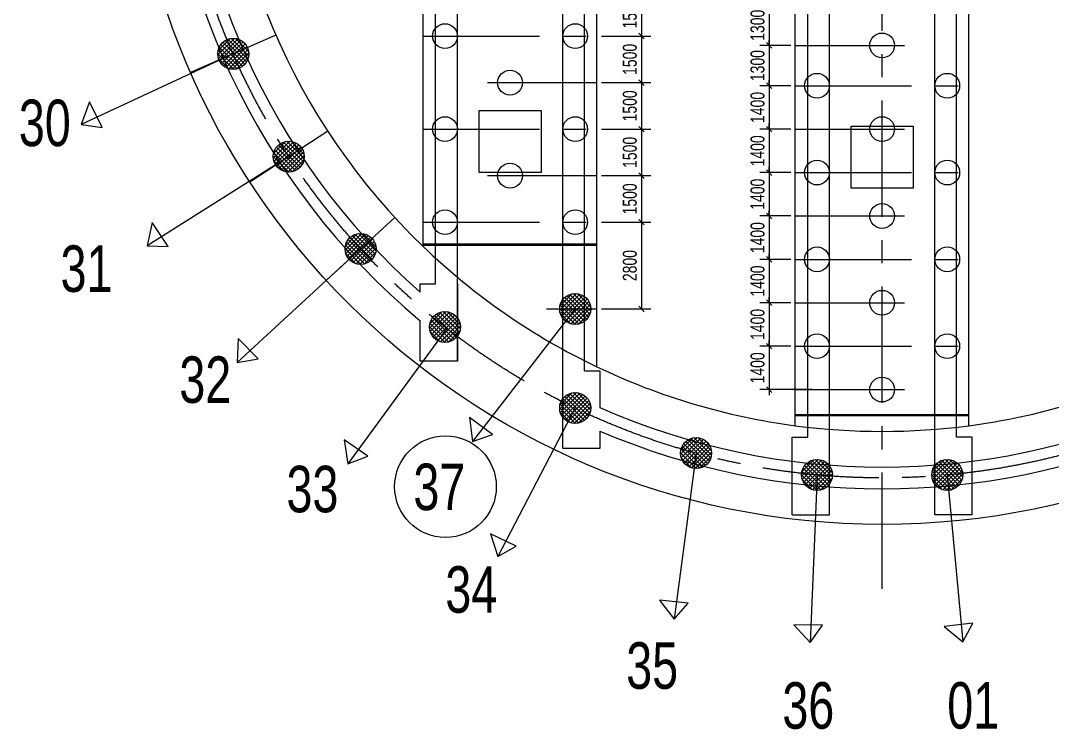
# Model space of a CAD drawing. Extents: x 878294 to 2409453, y -112941 to -40192.
# Drawn here: x 1014919 to 1037102, y -95334 to -80094 of the extents above; entities that cross this region are included whole.
import ezdxf

# ---------------------------------------------------------------- set-up
doc = ezdxf.new("R2010")
doc.units = 0
doc.header["$LTSCALE"] = 2000
doc.header["$MEASUREMENT"] = 0
doc.linetypes.add('CENTER', pattern=[2, 1.25, -0.25, 0.25, -0.25])
doc.layers.get('0').update_dxf_attribs({"linetype": 'CONTINUOUS'})
doc.layers.get('DEFPOINTS').update_dxf_attribs({"linetype": 'CONTINUOUS'})
for name, color, linetype in [('1', 3, 'CONTINUOUS'), ('6', 1, 'CONTINUOUS'), ('S_01', 3, 'CONTINUOUS'), ('S_02', 151, 'CENTER'), ('S_02_AXIS', 151, 'CENTER'), ('S_04', 2, 'CONTINUOUS'), ('S_05_DIMS', 7, 'CONTINUOUS'), ('S_07', 6, 'CONTINUOUS')]:
    doc.layers.add(name, color=color, linetype=linetype)
doc.layers.add('Not print layer', color=11, linetype='CONTINUOUS', plot=False)
doc.styles.add('KS', font='kstxt.shx', dxfattribs={"width": 0.75, "bigfont": 'kshz.shx'})
doc.dimstyles.new('KSDIM1.5', dxfattribs={"dimtxt": 300, "dimasz": 120, "dimexe": 200, "dimexo": 100, "dimgap": 100, "dimtad": 1, "dimdec": 0, "dimlfac": 1.5, "dimzin": 14, "dimdsep": 46, "dimtxsty": 'KS', "dimblk": 'ARCHTICK', "dimblk1": 'OBLIQUE', "dimblk2": 'OBLIQUE', "dimsah": 1, "dimcen": -900, "dimclrd": 7, "dimclre": 7, "dimclrt": 2, "dimadec": 0, "dimazin": 0, "dimtfac": 1, "dimtdec": 0, "dimtix": 1, "dimtmove": 2, "dimatfit": 2, "dimfxl": 200, "dimtolj": 1, "dimtzin": 14, "dimlwd": -3, "dimarcsym": 0})

# ---------------------------------------------------------------- blocks, each defined once
blk = doc.blocks.new('_Oblique')
at = {"color": 0, "linetype": 'ByBlock', "lineweight": -2}
blk.add_line((-0.5, -0.5), (0.5, 0.5), dxfattribs=at)
blk = doc.blocks.new('*D221')
at = {"layer": 'DEFPOINTS', "color": 0, "transparency": 16777216}
for p in [(1027309, -84427), (1027309, -86294), (1028268, -86294)]:
    blk.add_point(p, dxfattribs=at)
at = {"layer": 'S_05_DIMS', "color": 7, "lineweight": -2, "transparency": 16777216}
for p, q in [((1027409, -84427), (1028468, -84427)), ((1027409, -86294), (1028468, -86294))]:
    blk.add_line(p, q, dxfattribs=at)
at = {"layer": 'S_05_DIMS', "color": 7, "lineweight": -3, "transparency": 16777216}
blk.add_line((1028268, -84427), (1028268, -86294), dxfattribs=at)
at = {"layer": 'S_05_DIMS', "color": 7, "lineweight": -3, "transparency": 16777216, "xscale": 120, "yscale": 120, "zscale": 120}
for p, rotation in [((1028268, -84427), 90), ((1028268, -86294), 270)]:
    blk.add_blockref('_Oblique', p, dxfattribs=dict(at, rotation=rotation))
at = {"layer": 'S_05_DIMS', "color": 2, "transparency": 16777216, "insert": (1028018, -85361), "char_height": 300, "attachment_point": 5, "rotation": 90, "style": 'KS'}
blk.add_mtext('\\A1;2800', dxfattribs=at)
blk = doc.blocks.new('_ArchTick')
at = {"color": 0, "linetype": 'ByBlock', "const_width": 0.3}
blk.add_lwpolyline([(-0.5, -0.5), (0.5, 0.5)], dxfattribs=at)
blk = doc.blocks.new('*D207')
at = {"layer": 'DEFPOINTS', "color": 0, "transparency": 16777216}
for p in [(1031576, -79761), (1031014, -80627), (1031576, -80627)]:
    blk.add_point(p, dxfattribs=at)
at = {"layer": 'S_05_DIMS', "color": 7, "lineweight": -2, "transparency": 16777216}
for p, q in [((1031476, -79761), (1030814, -79761)), ((1031476, -80627), (1030814, -80627))]:
    blk.add_line(p, q, dxfattribs=at)
at = {"layer": 'S_05_DIMS', "color": 7, "lineweight": -3, "transparency": 16777216}
for p, q in [((1031014, -79761), (1031014, -79641)), ((1031014, -79761), (1031014, -80627)), ((1031014, -80627), (1031014, -80747))]:
    blk.add_line(p, q, dxfattribs=at)
at = {"layer": 'S_05_DIMS', "color": 7, "lineweight": -3, "transparency": 16777216, "xscale": 120, "yscale": 120, "zscale": 120}
for p, rotation in [((1031014, -79761), 270), ((1031014, -80627), 90)]:
    blk.add_blockref('_Oblique', p, dxfattribs=dict(at, rotation=rotation))
at = {"layer": 'S_05_DIMS', "color": 2, "transparency": 16777216, "insert": (1030764, -80194), "char_height": 300, "attachment_point": 5, "rotation": 90, "style": 'KS'}
blk.add_mtext('\\A1;1300', dxfattribs=at)
blk = doc.blocks.new('*D208')
at = {"layer": 'DEFPOINTS', "color": 0, "transparency": 16777216}
for p in [(1031576, -80627), (1031014, -81494), (1031576, -81494)]:
    blk.add_point(p, dxfattribs=at)
at = {"layer": 'S_05_DIMS', "color": 7, "lineweight": -3, "transparency": 16777216}
for p, q in [((1031014, -80627), (1031014, -80507)), ((1031014, -80627), (1031014, -81494)), ((1031014, -81494), (1031014, -81614))]:
    blk.add_line(p, q, dxfattribs=at)
at = {"layer": 'S_05_DIMS', "color": 7, "lineweight": -2, "transparency": 16777216}
for p, q in [((1031476, -80627), (1030814, -80627)), ((1031476, -81494), (1030814, -81494))]:
    blk.add_line(p, q, dxfattribs=at)
at = {"layer": 'S_05_DIMS', "color": 7, "lineweight": -3, "transparency": 16777216, "xscale": 120, "yscale": 120, "zscale": 120}
for p, rotation in [((1031014, -80627), 270), ((1031014, -81494), 90)]:
    blk.add_blockref('_Oblique', p, dxfattribs=dict(at, rotation=rotation))
at = {"layer": 'S_05_DIMS', "color": 2, "transparency": 16777216, "insert": (1030764, -81061), "char_height": 300, "attachment_point": 5, "rotation": 90, "style": 'KS'}
blk.add_mtext('\\A1;1300', dxfattribs=at)
blk = doc.blocks.new('*D209')
at = {"layer": 'DEFPOINTS', "color": 0, "transparency": 16777216}
for p in [(1031576, -81494), (1031014, -82427), (1031576, -82427)]:
    blk.add_point(p, dxfattribs=at)
at = {"layer": 'S_05_DIMS', "color": 7, "lineweight": -3, "transparency": 16777216}
for p, q in [((1031014, -81494), (1031014, -81374)), ((1031014, -81494), (1031014, -82427)), ((1031014, -82427), (1031014, -82547))]:
    blk.add_line(p, q, dxfattribs=at)
at = {"layer": 'S_05_DIMS', "color": 7, "lineweight": -2, "transparency": 16777216}
for p, q in [((1031476, -81494), (1030814, -81494)), ((1031476, -82427), (1030814, -82427))]:
    blk.add_line(p, q, dxfattribs=at)
at = {"layer": 'S_05_DIMS', "color": 7, "lineweight": -3, "transparency": 16777216, "xscale": 120, "yscale": 120, "zscale": 120}
for p, rotation in [((1031014, -81494), 270), ((1031014, -82427), 90)]:
    blk.add_blockref('_Oblique', p, dxfattribs=dict(at, rotation=rotation))
at = {"layer": 'S_05_DIMS', "color": 2, "transparency": 16777216, "insert": (1030764, -81961), "char_height": 300, "attachment_point": 5, "rotation": 90, "style": 'KS'}
blk.add_mtext('\\A1;1400', dxfattribs=at)
blk = doc.blocks.new('*D210')
at = {"layer": 'DEFPOINTS', "color": 0, "transparency": 16777216}
for p in [(1031576, -82427), (1031014, -83361), (1031576, -83361)]:
    blk.add_point(p, dxfattribs=at)
at = {"layer": 'S_05_DIMS', "color": 7, "lineweight": -2, "transparency": 16777216}
for p, q in [((1031476, -82427), (1030814, -82427)), ((1031476, -83361), (1030814, -83361))]:
    blk.add_line(p, q, dxfattribs=at)
at = {"layer": 'S_05_DIMS', "color": 7, "lineweight": -3, "transparency": 16777216}
for p, q in [((1031014, -82427), (1031014, -82307)), ((1031014, -82427), (1031014, -83361)), ((1031014, -83361), (1031014, -83481))]:
    blk.add_line(p, q, dxfattribs=at)
at = {"layer": 'S_05_DIMS', "color": 7, "lineweight": -3, "transparency": 16777216, "xscale": 120, "yscale": 120, "zscale": 120}
for p, rotation in [((1031014, -82427), 270), ((1031014, -83361), 90)]:
    blk.add_blockref('_Oblique', p, dxfattribs=dict(at, rotation=rotation))
at = {"layer": 'S_05_DIMS', "color": 2, "transparency": 16777216, "insert": (1030764, -82894), "char_height": 300, "attachment_point": 5, "rotation": 90, "style": 'KS'}
blk.add_mtext('\\A1;1400', dxfattribs=at)
blk = doc.blocks.new('*D211')
at = {"layer": 'DEFPOINTS', "color": 0, "transparency": 16777216}
for p in [(1031576, -83361), (1031014, -84294), (1031576, -84294)]:
    blk.add_point(p, dxfattribs=at)
at = {"layer": 'S_05_DIMS', "color": 7, "lineweight": -2, "transparency": 16777216}
for p, q in [((1031476, -83361), (1030814, -83361)), ((1031476, -84294), (1030814, -84294))]:
    blk.add_line(p, q, dxfattribs=at)
at = {"layer": 'S_05_DIMS', "color": 7, "lineweight": -3, "transparency": 16777216}
for p, q in [((1031014, -83361), (1031014, -83241)), ((1031014, -83361), (1031014, -84294)), ((1031014, -84294), (1031014, -84414))]:
    blk.add_line(p, q, dxfattribs=at)
at = {"layer": 'S_05_DIMS', "color": 7, "lineweight": -3, "transparency": 16777216, "xscale": 120, "yscale": 120, "zscale": 120}
for p, rotation in [((1031014, -83361), 270), ((1031014, -84294), 90)]:
    blk.add_blockref('_Oblique', p, dxfattribs=dict(at, rotation=rotation))
at = {"layer": 'S_05_DIMS', "color": 2, "transparency": 16777216, "insert": (1030764, -83827), "char_height": 300, "attachment_point": 5, "rotation": 90, "style": 'KS'}
blk.add_mtext('\\A1;1400', dxfattribs=at)
blk = doc.blocks.new('*D212')
at = {"layer": 'DEFPOINTS', "color": 0, "transparency": 16777216}
for p in [(1031576, -84294), (1031014, -85227), (1031576, -85227)]:
    blk.add_point(p, dxfattribs=at)
at = {"layer": 'S_05_DIMS', "color": 7, "lineweight": -2, "transparency": 16777216}
for p, q in [((1031476, -84294), (1030814, -84294)), ((1031476, -85227), (1030814, -85227))]:
    blk.add_line(p, q, dxfattribs=at)
at = {"layer": 'S_05_DIMS', "color": 7, "lineweight": -3, "transparency": 16777216}
for p, q in [((1031014, -84294), (1031014, -84174)), ((1031014, -84294), (1031014, -85227)), ((1031014, -85227), (1031014, -85347))]:
    blk.add_line(p, q, dxfattribs=at)
at = {"layer": 'S_05_DIMS', "color": 7, "lineweight": -3, "transparency": 16777216, "xscale": 120, "yscale": 120, "zscale": 120}
for p, rotation in [((1031014, -84294), 270), ((1031014, -85227), 90)]:
    blk.add_blockref('_Oblique', p, dxfattribs=dict(at, rotation=rotation))
at = {"layer": 'S_05_DIMS', "color": 2, "transparency": 16777216, "insert": (1030764, -84761), "char_height": 300, "attachment_point": 5, "rotation": 90, "style": 'KS'}
blk.add_mtext('\\A1;1400', dxfattribs=at)
blk = doc.blocks.new('*D213')
at = {"layer": 'DEFPOINTS', "color": 0, "transparency": 16777216}
for p in [(1031576, -85227), (1031014, -86161), (1031576, -86161)]:
    blk.add_point(p, dxfattribs=at)
at = {"layer": 'S_05_DIMS', "color": 7, "lineweight": -3, "transparency": 16777216}
for p, q in [((1031014, -85227), (1031014, -85107)), ((1031014, -85227), (1031014, -86161)), ((1031014, -86161), (1031014, -86281))]:
    blk.add_line(p, q, dxfattribs=at)
at = {"layer": 'S_05_DIMS', "color": 7, "lineweight": -2, "transparency": 16777216}
for p, q in [((1031476, -85227), (1030814, -85227)), ((1031476, -86161), (1030814, -86161))]:
    blk.add_line(p, q, dxfattribs=at)
at = {"layer": 'S_05_DIMS', "color": 7, "lineweight": -3, "transparency": 16777216, "xscale": 120, "yscale": 120, "zscale": 120}
for p, rotation in [((1031014, -85227), 270), ((1031014, -86161), 90)]:
    blk.add_blockref('_Oblique', p, dxfattribs=dict(at, rotation=rotation))
at = {"layer": 'S_05_DIMS', "color": 2, "transparency": 16777216, "insert": (1030764, -85694), "char_height": 300, "attachment_point": 5, "rotation": 90, "style": 'KS'}
blk.add_mtext('\\A1;1400', dxfattribs=at)
blk = doc.blocks.new('*D214')
at = {"layer": 'DEFPOINTS', "color": 0, "transparency": 16777216}
for p in [(1031576, -86161), (1031014, -87094), (1031576, -87094)]:
    blk.add_point(p, dxfattribs=at)
at = {"layer": 'S_05_DIMS', "color": 7, "lineweight": -3, "transparency": 16777216}
for p, q in [((1031014, -86161), (1031014, -86041)), ((1031014, -86161), (1031014, -87094)), ((1031014, -87094), (1031014, -87214))]:
    blk.add_line(p, q, dxfattribs=at)
at = {"layer": 'S_05_DIMS', "color": 7, "lineweight": -2, "transparency": 16777216}
for p, q in [((1031476, -86161), (1030814, -86161)), ((1031476, -87094), (1030814, -87094))]:
    blk.add_line(p, q, dxfattribs=at)
at = {"layer": 'S_05_DIMS', "color": 7, "lineweight": -3, "transparency": 16777216, "xscale": 120, "yscale": 120, "zscale": 120}
for p, rotation in [((1031014, -86161), 270), ((1031014, -87094), 90)]:
    blk.add_blockref('_Oblique', p, dxfattribs=dict(at, rotation=rotation))
at = {"layer": 'S_05_DIMS', "color": 2, "transparency": 16777216, "insert": (1030764, -86627), "char_height": 300, "attachment_point": 5, "rotation": 90, "style": 'KS'}
blk.add_mtext('\\A1;1400', dxfattribs=at)
blk = doc.blocks.new('*D215')
at = {"layer": 'DEFPOINTS', "color": 0, "transparency": 16777216}
for p in [(1031576, -87094), (1031014, -88027), (1032043, -88027)]:
    blk.add_point(p, dxfattribs=at)
at = {"layer": 'S_05_DIMS', "color": 7, "lineweight": -2, "transparency": 16777216}
for p, q in [((1031476, -87094), (1030814, -87094)), ((1031943, -88027), (1030814, -88027))]:
    blk.add_line(p, q, dxfattribs=at)
at = {"layer": 'S_05_DIMS', "color": 7, "lineweight": -3, "transparency": 16777216}
for p, q in [((1031014, -87094), (1031014, -86974)), ((1031014, -87094), (1031014, -88027)), ((1031014, -88027), (1031014, -88147))]:
    blk.add_line(p, q, dxfattribs=at)
at = {"layer": 'S_05_DIMS', "color": 7, "lineweight": -3, "transparency": 16777216, "xscale": 120, "yscale": 120, "zscale": 120}
for p, rotation in [((1031014, -87094), 270), ((1031014, -88027), 90)]:
    blk.add_blockref('_Oblique', p, dxfattribs=dict(at, rotation=rotation))
at = {"layer": 'S_05_DIMS', "color": 2, "transparency": 16777216, "insert": (1030764, -87561), "char_height": 300, "attachment_point": 5, "rotation": 90, "style": 'KS'}
blk.add_mtext('\\A1;1400', dxfattribs=at)
blk = doc.blocks.new('*D176')
at = {"layer": 'DEFPOINTS', "color": 0, "transparency": 16777216}
for p in [(1027309, -79427), (1027309, -80427), (1028268, -80427)]:
    blk.add_point(p, dxfattribs=at)
at = {"layer": 'S_05_DIMS', "color": 7, "lineweight": -2, "transparency": 16777216}
for p, q in [((1027409, -79427), (1028468, -79427)), ((1027409, -80427), (1028468, -80427))]:
    blk.add_line(p, q, dxfattribs=at)
at = {"layer": 'S_05_DIMS', "color": 7, "lineweight": -3, "transparency": 16777216}
blk.add_line((1028268, -79427), (1028268, -80427), dxfattribs=at)
at = {"layer": 'S_05_DIMS', "color": 7, "lineweight": -3, "transparency": 16777216, "xscale": 120, "yscale": 120, "zscale": 120}
for p, rotation in [((1028268, -79427), 90), ((1028268, -80427), 270)]:
    blk.add_blockref('_Oblique', p, dxfattribs=dict(at, rotation=rotation))
at = {"layer": 'S_05_DIMS', "color": 2, "transparency": 16777216, "insert": (1028018, -79927), "char_height": 300, "attachment_point": 5, "rotation": 90, "style": 'KS'}
blk.add_mtext('\\A1;1500', dxfattribs=at)
blk = doc.blocks.new('*D177')
at = {"layer": 'DEFPOINTS', "color": 0, "transparency": 16777216}
for p in [(1027309, -80427), (1027309, -81427), (1028268, -81427)]:
    blk.add_point(p, dxfattribs=at)
at = {"layer": 'S_05_DIMS', "color": 7, "lineweight": -2, "transparency": 16777216}
for p, q in [((1027409, -80427), (1028468, -80427)), ((1027409, -81427), (1028468, -81427))]:
    blk.add_line(p, q, dxfattribs=at)
at = {"layer": 'S_05_DIMS', "color": 7, "lineweight": -3, "transparency": 16777216}
blk.add_line((1028268, -80427), (1028268, -81427), dxfattribs=at)
at = {"layer": 'S_05_DIMS', "color": 7, "lineweight": -3, "transparency": 16777216, "xscale": 120, "yscale": 120, "zscale": 120}
for p, rotation in [((1028268, -80427), 90), ((1028268, -81427), 270)]:
    blk.add_blockref('_Oblique', p, dxfattribs=dict(at, rotation=rotation))
at = {"layer": 'S_05_DIMS', "color": 2, "transparency": 16777216, "insert": (1028018, -80927), "char_height": 300, "attachment_point": 5, "rotation": 90, "style": 'KS'}
blk.add_mtext('\\A1;1500', dxfattribs=at)
blk = doc.blocks.new('*D178')
at = {"layer": 'DEFPOINTS', "color": 0, "transparency": 16777216}
for p in [(1027309, -81427), (1027309, -82427), (1028268, -82427)]:
    blk.add_point(p, dxfattribs=at)
at = {"layer": 'S_05_DIMS', "color": 7, "lineweight": -2, "transparency": 16777216}
for p, q in [((1027409, -81427), (1028468, -81427)), ((1027409, -82427), (1028468, -82427))]:
    blk.add_line(p, q, dxfattribs=at)
at = {"layer": 'S_05_DIMS', "color": 7, "lineweight": -3, "transparency": 16777216}
blk.add_line((1028268, -81427), (1028268, -82427), dxfattribs=at)
at = {"layer": 'S_05_DIMS', "color": 7, "lineweight": -3, "transparency": 16777216, "xscale": 120, "yscale": 120, "zscale": 120}
for p, rotation in [((1028268, -81427), 90), ((1028268, -82427), 270)]:
    blk.add_blockref('_Oblique', p, dxfattribs=dict(at, rotation=rotation))
at = {"layer": 'S_05_DIMS', "color": 2, "transparency": 16777216, "insert": (1028018, -81927), "char_height": 300, "attachment_point": 5, "rotation": 90, "style": 'KS'}
blk.add_mtext('\\A1;1500', dxfattribs=at)
blk = doc.blocks.new('*D179')
at = {"layer": 'DEFPOINTS', "color": 0, "transparency": 16777216}
for p in [(1027309, -82427), (1027309, -83427), (1028268, -83427)]:
    blk.add_point(p, dxfattribs=at)
at = {"layer": 'S_05_DIMS', "color": 7, "lineweight": -2, "transparency": 16777216}
for p, q in [((1027409, -82427), (1028468, -82427)), ((1027409, -83427), (1028468, -83427))]:
    blk.add_line(p, q, dxfattribs=at)
at = {"layer": 'S_05_DIMS', "color": 7, "lineweight": -3, "transparency": 16777216}
blk.add_line((1028268, -82427), (1028268, -83427), dxfattribs=at)
at = {"layer": 'S_05_DIMS', "color": 7, "lineweight": -3, "transparency": 16777216, "xscale": 120, "yscale": 120, "zscale": 120}
for p, rotation in [((1028268, -82427), 90), ((1028268, -83427), 270)]:
    blk.add_blockref('_Oblique', p, dxfattribs=dict(at, rotation=rotation))
at = {"layer": 'S_05_DIMS', "color": 2, "transparency": 16777216, "insert": (1028018, -82927), "char_height": 300, "attachment_point": 5, "rotation": 90, "style": 'KS'}
blk.add_mtext('\\A1;1500', dxfattribs=at)
blk = doc.blocks.new('*D180')
at = {"layer": 'DEFPOINTS', "color": 0, "transparency": 16777216}
for p in [(1027309, -83427), (1027309, -84427), (1028268, -84427)]:
    blk.add_point(p, dxfattribs=at)
at = {"layer": 'S_05_DIMS', "color": 7, "lineweight": -2, "transparency": 16777216}
for p, q in [((1027409, -83427), (1028468, -83427)), ((1027409, -84427), (1028468, -84427))]:
    blk.add_line(p, q, dxfattribs=at)
at = {"layer": 'S_05_DIMS', "color": 7, "lineweight": -3, "transparency": 16777216}
blk.add_line((1028268, -83427), (1028268, -84427), dxfattribs=at)
at = {"layer": 'S_05_DIMS', "color": 7, "lineweight": -3, "transparency": 16777216, "xscale": 120, "yscale": 120, "zscale": 120}
for p, rotation in [((1028268, -83427), 90), ((1028268, -84427), 270)]:
    blk.add_blockref('_Oblique', p, dxfattribs=dict(at, rotation=rotation))
at = {"layer": 'S_05_DIMS', "color": 2, "transparency": 16777216, "insert": (1028018, -83927), "char_height": 300, "attachment_point": 5, "rotation": 90, "style": 'KS'}
blk.add_mtext('\\A1;1500', dxfattribs=at)

msp = doc.modelspace()

# ---------------------------------------------------------------- hatches: boundary and pattern name
at = {"layer": 'S_07'}
h = msp.add_hatch(dxfattribs=at)
h.set_pattern_fill('ANSI37', color=256, scale=500, style=0)
h.set_pattern_definition([(45, (414904.226, -17577.09), (-44.194174, 44.194174), []), (135, (414904.226, -17577.09), (-44.194174, -44.194174), [])])
edge = h.paths.add_edge_path()
edge.add_arc((1019489.89, -80807.71), 333.33, 0, 360)
h = msp.add_hatch(dxfattribs=at)
h.set_pattern_fill('ANSI37', color=256, scale=500, style=0)
h.set_pattern_definition([(45, (416099.54, -19788.27), (-44.194174, 44.194174), []), (135, (416099.54, -19788.27), (-44.194174, -44.194174), [])])
edge = h.paths.add_edge_path()
edge.add_arc((1020685.21, -83018.89), 333.33, 0, 360)
h = msp.add_hatch(dxfattribs=at)
h.set_pattern_fill('ANSI37', color=256, scale=500, style=0)
h.set_pattern_definition([(45, (417642.195, -21772.79), (-44.194174, 44.194174), []), (135, (417642.195, -21772.79), (-44.194174, -44.194174), [])])
edge = h.paths.add_edge_path()
edge.add_arc((1022227.86, -85003.41), 333.33, 0, 360)
h = msp.add_hatch(dxfattribs=at)
h.set_pattern_fill('ANSI37', color=256, scale=500, style=0)
h.set_pattern_definition([(45, (422256.857, -23063.29), (-44.194174, 44.194174), []), (135, (422256.857, -23063.29), (-44.194174, -44.194174), [])])
edge = h.paths.add_edge_path()
edge.add_arc((1026842.52, -86293.91), 333.33, 0, 360)
h = msp.add_hatch(dxfattribs=at)
h.set_pattern_fill('ANSI37', color=256, scale=500, style=0)
h.set_pattern_definition([(45, (419456.857, -23450.55), (-44.194174, 44.194174), []), (135, (419456.857, -23450.55), (-44.194174, -44.194174), [])])
edge = h.paths.add_edge_path()
edge.add_arc((1024042.52, -86681.17), 333.33, 0, 360)
h = msp.add_hatch(dxfattribs=at)
h.set_pattern_fill('ANSI37', color=256, scale=500, style=0)
h.set_pattern_definition([(45, (422256.857, -25192.62), (-44.194174, 44.194174), []), (135, (422256.857, -25192.62), (-44.194174, -44.194174), [])])
edge = h.paths.add_edge_path()
edge.add_arc((1026842.52, -88423.24), 333.33, 0, 360)
h = msp.add_hatch(dxfattribs=at)
h.set_pattern_fill('ANSI37', color=256, scale=500, style=0)
h.set_pattern_definition([(45, (424856.857, -26162.08), (-44.194174, 44.194174), []), (135, (424856.857, -26162.08), (-44.194174, -44.194174), [])])
edge = h.paths.add_edge_path()
edge.add_arc((1029442.52, -89392.7), 333.33, 0, 360)
h = msp.add_hatch(dxfattribs=at)
h.set_pattern_fill('ANSI37', color=256, scale=500, style=0)
h.set_pattern_definition([(45, (427456.857, -26632.154), (-44.194174, 44.194174), []), (135, (427456.857, -26632.154), (-44.194174, -44.194174), [])])
edge = h.paths.add_edge_path()
edge.add_arc((1032042.52, -89862.77), 333.33, 0, 360)
h = msp.add_hatch(dxfattribs=at)
h.set_pattern_fill('ANSI37', color=256, scale=500, style=0)
h.set_pattern_definition([(45, (430256.857, -26632.154), (-44.194174, 44.194174), []), (135, (430256.857, -26632.154), (-44.194174, -44.194174), [])])
edge = h.paths.add_edge_path()
edge.add_arc((1034842.52, -89862.77), 333.33, 0, 360)

# ---------------------------------------------------------------- linework, layer by layer
at = {"layer": '1'}
for centre in [(1019489.89, -80807.71), (1020685.21, -83018.89), (1022227.86, -85003.41)]:
    msp.add_circle(centre, 333.33, dxfattribs=at)
at = {"layer": '6'}
for centre in [(1024042.52, -80427.24), (1026842.52, -80427.24), (1033442.52, -80627.24), (1025442.52, -81427.24), (1032042.52, -81493.91), (1034842.52, -81493.91), (1024042.52, -82427.24), (1026842.52, -82427.24), (1033442.52, -82427.24), (1025442.52, -83427.24), (1032042.52, -83360.57), (1034842.52, -83360.57), (1033442.52, -84293.91), (1024042.52, -84427.24), (1026842.52, -84427.24), (1032042.52, -85227.24), (1034842.52, -85227.24), (1033442.52, -86160.57), (1032042.52, -87093.91), (1034842.52, -87093.91), (1033442.52, -88027.24)]:
    msp.add_circle(centre, 266.67, dxfattribs=at)
at = {"layer": 'Not print layer', "lineweight": -2}
for p, q in [((1032309.19, -90718.36), (1032309.19, -58669.46)), ((1034575.86, -90718.36), (1034575.86, -58669.46)), ((1031842.52, -89051.69), (1031842.52, -60336.12)), ((1035042.52, -89051.69), (1035042.52, -60336.12)), ((1031575.86, -88804.31), (1031575.86, -60583.51)), ((1035309.19, -88804.31), (1035309.19, -60583.51)), ((1026575.86, -87625.16), (1026575.86, -61762.66)), ((1027042.52, -87625.16), (1027042.52, -61762.66)), ((1027309.19, -87537.97), (1027309.19, -61849.84)), ((1024309.19, -87418.9), (1024309.19, -62026.53)), ((1023842.52, -85752.24), (1023842.52, -63635.58)), ((1023575.86, -84952.4), (1023575.86, -64435.41)), ((1023575.86, -84893.91), (1027309.19, -84893.91)), ((1023575.86, -84920.57), (1027309.19, -84920.57)), ((1031575.86, -88560.57), (1035309.19, -88560.57)), ((1031575.86, -88587.24), (1035309.19, -88587.24)), ((1031509.19, -90718.36), (1031509.19, -89051.69)), ((1035375.86, -90718.36), (1035375.86, -89051.69))]:
    msp.add_line(p, q, dxfattribs=at)
at = {"layer": 'Not print layer'}
for p, q in [((1031509.19, -89051.69), (1031842.52, -89051.69)), ((1035375.86, -89051.69), (1035042.52, -89051.69)), ((1031509.19, -90718.36), (1032309.19, -90718.36)), ((1035375.86, -90718.36), (1034575.86, -90718.36))]:
    msp.add_line(p, q, dxfattribs=at)
at = {"layer": 'Not print layer', "lineweight": -2}
for points in [[(1026109.19, -83360.57), (1024775.86, -83360.57), (1024775.86, -82027.24), (1026109.19, -82027.24)], [(1034109.19, -83693.91), (1032775.86, -83693.91), (1032775.86, -82360.57), (1034109.19, -82360.57)]]:
    msp.add_lwpolyline(points, close=True, dxfattribs=at)
at = {"layer": 'Not print layer'}
for points in [[(1024309.19, -85752.24), (1024309.19, -87418.9), (1023509.19, -87418.9), (1023509.19, -86549.15)], [(1023509.19, -85933.52), (1023509.19, -85752.24), (1023842.52, -85752.24)], [(1027375.86, -88921.11), (1027375.86, -89291.82), (1026575.86, -89291.82), (1026575.86, -87625.16)], [(1027042.52, -87625.16), (1027375.86, -87625.16), (1027375.86, -88412.35)]]:
    msp.add_lwpolyline(points, dxfattribs=at)
msp.add_circle((1033442.52, -74693.91), 16233.33, dxfattribs=at)
for radius, start, end in [(15466.67, 129.959157, 230.040843), (15000, 131.469573, 228.530427), (14233.33, 133.884624, 226.115376), (14233.33, 226.115376, 244.474462), (14233.33, 244.474462, 262.464091), (14233.33, 277.535909, 295.525538), (15000, 246.143682, 293.856318), (15466.67, 246.905963, 293.094037), (14233.33, 262.464091, 277.535909)]:
    msp.add_arc((1033442.52, -74693.91), radius, start, end, dxfattribs=at)
at = {"layer": 'S_01'}
for centre in [(1026842.52, -86293.91), (1024042.52, -86681.17), (1026842.52, -88423.24), (1029442.52, -89392.7), (1032042.52, -89862.77), (1034842.52, -89862.77)]:
    msp.add_circle(centre, 333.33, dxfattribs=at)
at = {"layer": 'S_02', "lineweight": -2}
for p, q in [((1033442.52, -92312.76), (1033442.52, -55663.29)), ((1023575.86, -80427.24), (1027309.19, -80427.24)), ((1031575.86, -81493.91), (1035309.19, -81493.91)), ((1023575.86, -82427.24), (1027309.19, -82427.24)), ((1031575.86, -83360.57), (1035309.19, -83360.57)), ((1023575.86, -84427.24), (1027309.19, -84427.24)), ((1031575.86, -85227.24), (1035309.19, -85227.24)), ((1026227.51, -86293.91), (1027309.19, -86293.91)), ((1031575.86, -87093.91), (1035309.19, -87093.91))]:
    msp.add_line(p, q, dxfattribs=at)
at = {"layer": 'S_02'}
for p, q in [((1020405.82, -80406.36), (1018573.96, -81209.05)), ((1021522.67, -82472.39), (1019847.75, -83565.39)), ((1022964.05, -84326.64), (1021491.67, -85680.18))]:
    msp.add_line(p, q, dxfattribs=at)
msp.add_circle((1033442.52, -74693.91), 15233.33, dxfattribs=at)
at = {"layer": 'S_02_AXIS'}
for p, q in [((1031575.86, -80627.24), (1033923.83, -80627.24)), ((1024954.76, -81427.24), (1027309.19, -81427.24)), ((1031575.86, -82427.24), (1033923.83, -82427.24)), ((1024954.76, -83427.24), (1027309.19, -83427.24)), ((1031575.86, -84293.91), (1033923.83, -84293.91)), ((1031575.86, -86160.57), (1033923.83, -86160.57)), ((1031575.86, -88027.24), (1033923.83, -88027.24))]:
    msp.add_line(p, q, dxfattribs=at)
at = {"layer": 'S_04'}
for p, q in [((1019489.89, -80807.71), (1016222.51, -82326.19)), ((1016398.2, -81840.38), (1016222.51, -82326.19)), ((1016672.91, -82392.1), (1016398.2, -81840.38)), ((1016222.51, -82326.19), (1016672.91, -82392.1)), ((1020685.21, -83018.89), (1017636.84, -84939.59)), ((1017749.49, -84435.42), (1017636.84, -84939.59)), ((1018091.97, -84947.83), (1017749.49, -84435.42)), ((1017636.84, -84939.59), (1018091.97, -84947.83)), ((1022227.86, -85003.41), (1019575.82, -87442.31)), ((1026842.52, -86293.91), (1024636.1, -89142.29)), ((1024080.9, -86711.17), (1021957.02, -89621.62)), ((1019595.71, -86926.1), (1019575.82, -87442.31)), ((1020024.97, -87368.35), (1019595.71, -86926.1)), ((1019575.82, -87442.31), (1020024.97, -87368.35)), ((1026842.52, -88423.24), (1025177.16, -91618.26)), ((1025066.53, -88994.2), (1024569.3, -88630.02)), ((1024569.3, -88630.02), (1024636.1, -89142.29)), ((1022383.04, -89461.25), (1021875.58, -89111.48)), ((1021875.58, -89111.48), (1021957.02, -89621.62)), ((1024636.1, -89142.29), (1025066.53, -88994.2)), ((1029442.52, -89392.7), (1028971.1, -92964.72)), ((1021957.02, -89621.62), (1022383.04, -89461.25)), ((1032042.52, -89862.77), (1031894.26, -93462.72)), ((1034842.52, -89862.77), (1035176.52, -93450.25)), ((1025574.45, -91396.06), (1025020.44, -91126)), ((1025020.44, -91126), (1025177.16, -91618.26)), ((1025177.16, -91618.26), (1025574.45, -91396.06)), ((1029268.35, -92619.98), (1028655.38, -92555.82)), ((1028655.38, -92555.82), (1028971.1, -92964.72)), ((1028971.1, -92964.72), (1029268.35, -92619.98)), ((1032159.31, -93092.64), (1031543.05, -93083.87)), ((1031543.05, -93083.87), (1031894.26, -93462.72)), ((1031894.26, -93462.72), (1032159.31, -93092.64)), ((1035389.75, -93048.09), (1034777.84, -93121.72)), ((1034777.84, -93121.72), (1035176.52, -93450.25)), ((1035176.52, -93450.25), (1035389.75, -93048.09))]:
    msp.add_line(p, q, dxfattribs=at)
msp.add_circle((1024054.05, -90115.04), 1092.84, dxfattribs=at)

# ---------------------------------------------------------------- texts
at = {"layer": 'S_04', "char_height": 1000, "attachment_point": 1, "style": 'KS'}
for s, width, heights, insert in [('30\\P', 450.1385, [0], (1014881.08, -81792.23)), ('31\\P', 450.1385, [0], (1015777.82, -84927.13)), ('32\\P', 450.1385, [0], (1018331.83, -87313.89)), ('37\\P', 450.1385, [0], (1023363.98, -89619.75)), ('33\\P', 450.1385, [0], (1020635.81, -89666.31)), ('34\\P', 450.1385, [0], (1024050.86, -91825.38)), ('35\\P', 450.1385, [0], (1027940.24, -93461.1)), ('36\\P', 1000, [887.52], (1031297.39, -94319.85)), ('01\\P', 450.1385, [0], (1034842.64, -94318.39))]:
    msp.add_mtext_dynamic_manual_height_columns(s, width=width, gutter_width=1500, heights=heights, dxfattribs=dict(at, insert=insert))

# ---------------------------------------------------------------- dimensions: what is measured, and where the dimension line sits
at = {"layer": 'S_05_DIMS'}
for base, p1, p2, picture, middle in [((1028268.18, -80427.24), (1027309.19, -79427.24), (1027309.19, -80427.24), '*D176', (1028018.18, -79927.24)), ((1031013.9, -80627.24), (1031575.86, -79760.57), (1031575.86, -80627.24), '*D207', (1030763.9, -80193.91)), ((1028268.18, -81427.24), (1027309.19, -80427.24), (1027309.19, -81427.24), '*D177', (1028018.18, -80927.24)), ((1031013.9, -81493.91), (1031575.86, -80627.24), (1031575.86, -81493.91), '*D208', (1030763.9, -81060.57)), ((1028268.18, -82427.24), (1027309.19, -81427.24), (1027309.19, -82427.24), '*D178', (1028018.18, -81927.24)), ((1031013.9, -82427.24), (1031575.86, -81493.91), (1031575.86, -82427.24), '*D209', (1030763.9, -81960.57)), ((1028268.18, -83427.24), (1027309.19, -82427.24), (1027309.19, -83427.24), '*D179', (1028018.18, -82927.24)), ((1031013.9, -83360.57), (1031575.86, -82427.24), (1031575.86, -83360.57), '*D210', (1030763.9, -82893.91)), ((1028268.18, -84427.24), (1027309.19, -83427.24), (1027309.19, -84427.24), '*D180', (1028018.18, -83927.24)), ((1031013.9, -84293.91), (1031575.86, -83360.57), (1031575.86, -84293.91), '*D211', (1030763.9, -83827.24)), ((1031013.9, -85227.24), (1031575.86, -84293.91), (1031575.86, -85227.24), '*D212', (1030763.9, -84760.57)), ((1028268.18, -86293.91), (1027309.19, -84427.24), (1027309.19, -86293.91), '*D221', (1028018.18, -85360.57)), ((1031013.9, -86160.57), (1031575.86, -85227.24), (1031575.86, -86160.57), '*D213', (1030763.9, -85693.91)), ((1031013.9, -87093.91), (1031575.86, -86160.57), (1031575.86, -87093.91), '*D214', (1030763.9, -86627.24)), ((1031013.9, -88027.24), (1031575.86, -87093.91), (1032042.52, -88027.24), '*D215', (1030763.9, -87560.57))]:
    dim = msp.add_linear_dim(base=base, p1=p1, p2=p2, angle=90, dimstyle='KSDIM1.5', dxfattribs=at)
    dim.commit()
    dim.dimension.update_dxf_attribs({"geometry": picture, "text_midpoint": middle})

doc.saveas('drawing.dxf')
